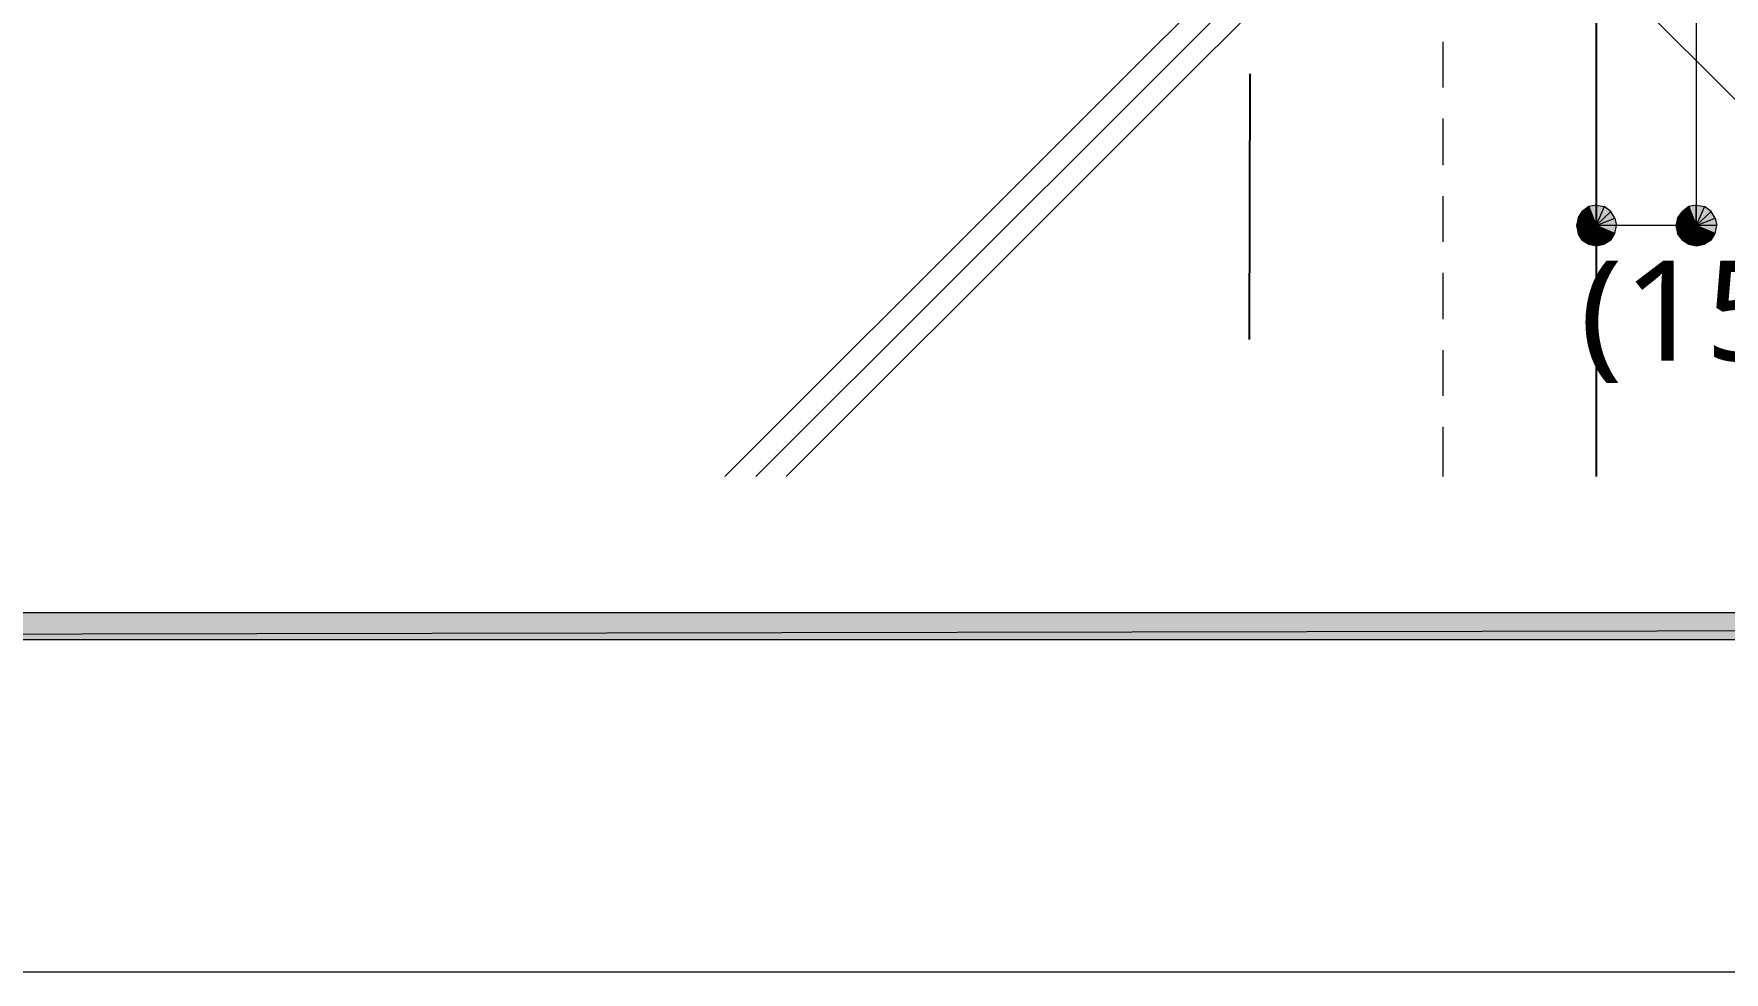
# Model space of a CAD drawing. Header units: millimetres. Extents: x 0 to 420, y 0 to 297.
# Drawn here: x 97.63 to 141.5, y 156.99 to 181.36 of the extents above; entities that cross this region are included whole.
import ezdxf
from ezdxf.enums import TextEntityAlignment as Align

# ---------------------------------------------------------------- set-up
doc = ezdxf.new("R2010")
doc.units = ezdxf.units.MM
doc.styles.add('kst32b', font='NotoSansJP-Variable.ttf')

msp = doc.modelspace()

# ---------------------------------------------------------------- hatches: boundary and pattern name
h = msp.add_hatch(color=7)
h.paths.add_polyline_path([(137.986, 176.869), (137.816, 176.742), (138.176, 176.382), (137.986, 176.869)])
h.paths.add_polyline_path([(137.816, 176.742), (138.176, 176.382), (137.71, 176.572), (137.816, 176.742)])
h.paths.add_polyline_path([(138.176, 176.382), (137.71, 176.572), (137.668, 176.382), (138.176, 176.382)])
h = msp.add_hatch(color=7)
h.paths.add_polyline_path([(138.557, 176.742), (138.388, 176.869), (138.176, 176.382), (138.557, 176.742)])
h.paths.add_polyline_path([(138.388, 176.869), (138.176, 176.382), (138.176, 176.911), (138.388, 176.869)])
h.paths.add_polyline_path([(138.176, 176.382), (138.176, 176.911), (137.986, 176.869), (138.176, 176.382)])
h = msp.add_hatch(color=7)
h.paths.add_polyline_path([(140.589, 176.869), (140.42, 176.742), (140.779, 176.382), (140.589, 176.869)])
h.paths.add_polyline_path([(140.42, 176.742), (140.779, 176.382), (140.293, 176.572), (140.42, 176.742)])
h.paths.add_polyline_path([(140.779, 176.382), (140.293, 176.572), (140.25, 176.382), (140.779, 176.382)])
h = msp.add_hatch(color=7)
h.paths.add_polyline_path([(141.161, 176.742), (140.991, 176.869), (140.779, 176.382), (141.161, 176.742)])
h.paths.add_polyline_path([(140.991, 176.869), (140.779, 176.382), (140.779, 176.911), (140.991, 176.869)])
h.paths.add_polyline_path([(140.779, 176.382), (140.779, 176.911), (140.589, 176.869), (140.779, 176.382)])
h = msp.add_hatch(color=7)
h.paths.add_polyline_path([(137.668, 176.382), (137.71, 176.17), (138.176, 176.382), (137.668, 176.382)])
h.paths.add_polyline_path([(137.71, 176.17), (138.176, 176.382), (137.816, 176.001), (137.71, 176.17)])
h.paths.add_polyline_path([(138.176, 176.382), (137.816, 176.001), (137.986, 175.895), (138.176, 176.382)])
for points in [[(137.986, 175.895), (138.176, 175.853), (138.176, 176.382), (137.986, 175.895)], [(140.589, 175.895), (140.779, 175.853), (140.779, 176.382), (140.589, 175.895)]]:
    msp.add_hatch(color=7).paths.add_polyline_path(points)
h = msp.add_hatch(color=7)
h.paths.add_polyline_path([(138.663, 176.17), (138.705, 176.382), (138.176, 176.382), (138.663, 176.17)])
h.paths.add_polyline_path([(138.705, 176.382), (138.176, 176.382), (138.663, 176.572), (138.705, 176.382)])
h.paths.add_polyline_path([(138.176, 176.382), (138.663, 176.572), (138.557, 176.742), (138.176, 176.382)])
h = msp.add_hatch(color=7)
h.paths.add_polyline_path([(138.176, 175.853), (138.388, 175.895), (138.176, 176.382), (138.176, 175.853)])
h.paths.add_polyline_path([(138.388, 175.895), (138.176, 176.382), (138.557, 176.001), (138.388, 175.895)])
h.paths.add_polyline_path([(138.176, 176.382), (138.557, 176.001), (138.663, 176.17), (138.176, 176.382)])
h = msp.add_hatch(color=7)
h.paths.add_polyline_path([(140.25, 176.382), (140.293, 176.17), (140.779, 176.382), (140.25, 176.382)])
h.paths.add_polyline_path([(140.293, 176.17), (140.779, 176.382), (140.42, 176.001), (140.293, 176.17)])
h.paths.add_polyline_path([(140.779, 176.382), (140.42, 176.001), (140.589, 175.895), (140.779, 176.382)])
h = msp.add_hatch(color=7)
h.paths.add_polyline_path([(141.266, 176.17), (141.309, 176.382), (140.779, 176.382), (141.266, 176.17)])
h.paths.add_polyline_path([(141.309, 176.382), (140.779, 176.382), (141.266, 176.572), (141.309, 176.382)])
h.paths.add_polyline_path([(140.779, 176.382), (141.266, 176.572), (141.161, 176.742), (140.779, 176.382)])
h = msp.add_hatch(color=7)
h.paths.add_polyline_path([(140.779, 175.853), (140.991, 175.895), (140.779, 176.382), (140.779, 175.853)])
h.paths.add_polyline_path([(140.991, 175.895), (140.779, 176.382), (141.161, 176.001), (140.991, 175.895)])
h.paths.add_polyline_path([(140.779, 176.382), (141.161, 176.001), (141.266, 176.17), (140.779, 176.382)])
h = msp.add_hatch(color=7)
h.paths.add_polyline_path([(394.166, 165.629), (394.166, 166.328), (26.183, 165.629), (394.166, 165.629)])
h.paths.add_polyline_path([(394.166, 166.328), (26.183, 165.629), (26.183, 166.328), (394.166, 166.328)])

# ---------------------------------------------------------------- linework, layer by layer
at = {"lineweight": 13}
for points in [[(115.57, 169.862), (130.831, 185.124)], [(116.374, 169.862), (131.445, 184.933)], [(117.158, 169.862), (132.038, 184.743)], [(137.901, 183.536), (143.15, 178.287)], [(140.779, 181.991), (140.779, 176.382)], [(134.197, 181.144), (134.197, 179.959)], [(134.197, 179.155), (134.197, 177.948)], [(134.197, 177.144), (134.197, 175.958)], [(140.779, 176.382), (138.176, 176.382)], [(134.197, 175.154), (134.197, 173.948)], [(134.197, 173.143), (134.197, 171.958)], [(134.197, 171.154), (134.197, 169.862)], [(394.166, 156.993), (26.183, 156.993)]]:
    msp.add_lwpolyline(points, dxfattribs=at)
at = {"lineweight": 25}
for points in [[(138.176, 183.261), (138.176, 169.862)], [(129.18, 173.418), (129.201, 180.319)]]:
    msp.add_lwpolyline(points, dxfattribs=at)
at = {"lineweight": 0}
for points in [[(137.986, 176.869), (137.816, 176.742), (138.176, 176.382)], [(138.176, 176.382), (138.176, 176.911), (137.986, 176.869)], [(138.388, 176.869), (138.176, 176.382), (138.176, 176.911)], [(138.557, 176.742), (138.388, 176.869), (138.176, 176.382)], [(140.589, 176.869), (140.42, 176.742), (140.779, 176.382)], [(140.779, 176.382), (140.779, 176.911), (140.589, 176.869)], [(140.991, 176.869), (140.779, 176.382), (140.779, 176.911)], [(141.161, 176.742), (140.991, 176.869), (140.779, 176.382)], [(138.176, 176.382), (137.71, 176.572), (137.668, 176.382)], [(137.668, 176.382), (137.71, 176.17), (138.176, 176.382)], [(137.816, 176.742), (138.176, 176.382), (137.71, 176.572)], [(137.71, 176.17), (138.176, 176.382), (137.816, 176.001)], [(138.176, 176.382), (137.816, 176.001), (137.986, 175.895)], [(137.986, 175.895), (138.176, 175.853), (138.176, 176.382)], [(138.176, 176.382), (138.663, 176.572), (138.557, 176.742)], [(138.705, 176.382), (138.176, 176.382), (138.663, 176.572)], [(138.176, 175.853), (138.388, 175.895), (138.176, 176.382)], [(138.388, 175.895), (138.176, 176.382), (138.557, 176.001)], [(138.176, 176.382), (138.557, 176.001), (138.663, 176.17)], [(138.663, 176.17), (138.705, 176.382), (138.176, 176.382)], [(140.779, 176.382), (140.293, 176.572), (140.25, 176.382)], [(140.25, 176.382), (140.293, 176.17), (140.779, 176.382)], [(140.42, 176.742), (140.779, 176.382), (140.293, 176.572)], [(140.293, 176.17), (140.779, 176.382), (140.42, 176.001)], [(140.779, 176.382), (140.42, 176.001), (140.589, 175.895)], [(140.589, 175.895), (140.779, 175.853), (140.779, 176.382)], [(140.779, 176.382), (141.266, 176.572), (141.161, 176.742)], [(141.309, 176.382), (140.779, 176.382), (141.266, 176.572)], [(140.779, 175.853), (140.991, 175.895), (140.779, 176.382)], [(140.991, 175.895), (140.779, 176.382), (141.161, 176.001)], [(140.779, 176.382), (141.161, 176.001), (141.266, 176.17)], [(141.266, 176.17), (141.309, 176.382), (140.779, 176.382)], [(394.166, 165.629), (394.166, 166.328), (26.183, 165.629)], [(394.166, 166.328), (26.183, 165.629), (26.183, 166.328)]]:
    msp.add_lwpolyline(points, close=True, dxfattribs=at)

# ---------------------------------------------------------------- texts
at = {"style": 'kst32b'}
msp.add_text('(15)', height=2.5989, dxfattribs=at).set_placement((137.753, 172.868), (144.25, 172.868), align=Align.FIT)

doc.saveas('drawing.dxf')
